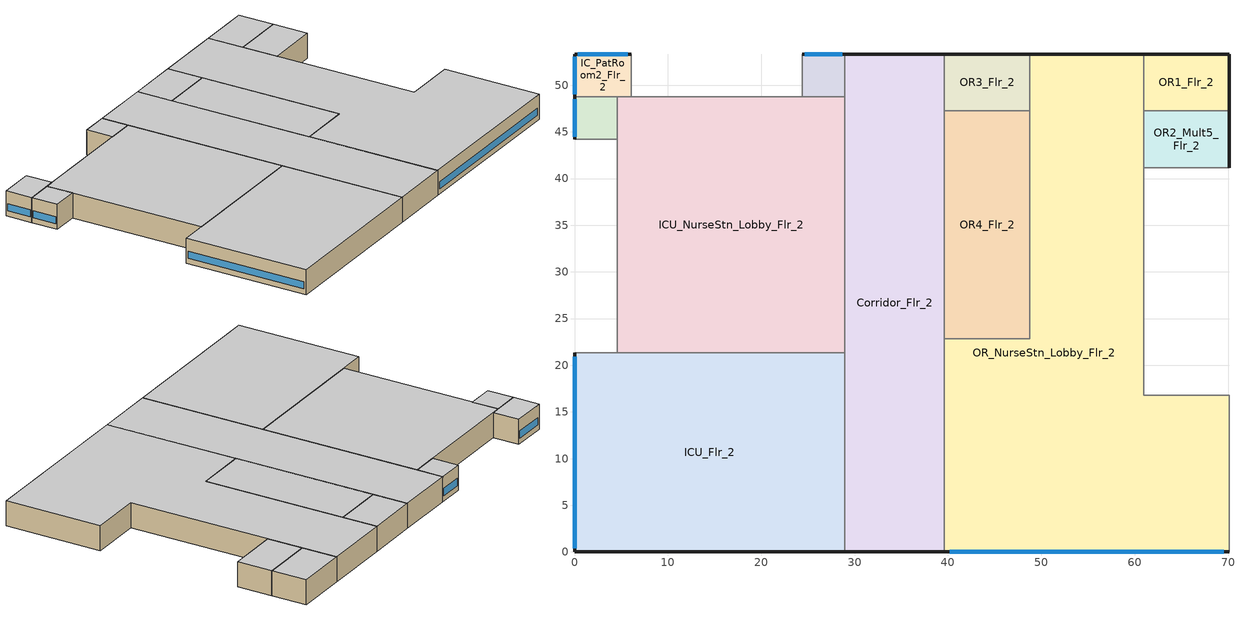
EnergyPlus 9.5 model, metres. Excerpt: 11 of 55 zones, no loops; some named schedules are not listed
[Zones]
OR1_Flr_2
 floor adiabatic (int_slab_floor): 70.1,53.34 70.1,47.24 60.96,47.24 60.96,53.34 z4.27
 wall outside (nonres_ext_wall): 70.1,47.24 70.1,53.34 60.96,53.34 z4.27:8.54
 wall adiabatic (int_wall): 60.96,53.34 60.96,47.24 70.1,47.24 z4.27:8.54
 ceiling adiabatic (int_slab_ceiling): 60.96,53.34 60.96,47.24 70.1,47.24 70.1,53.34 z8.54
OR2_Mult5_Flr_2
 floor adiabatic (int_slab_floor): 70.1,47.24 70.1,41.15 60.96,41.15 60.96,47.24 z4.27
 wall outside (nonres_ext_wall): 70.1,41.15 70.1,47.24 z4.27:8.54
 wall adiabatic (int_wall): 70.1,47.24 60.96,47.24 60.96,41.15 70.1,41.15 z4.27:8.54
 ceiling adiabatic (int_slab_ceiling): 60.96,47.24 60.96,41.15 70.1,41.15 70.1,47.24 z8.54
OR3_Flr_2
 floor adiabatic (int_slab_floor): 48.77,53.34 48.77,47.24 39.62,47.24 39.62,53.34 z4.27
 wall outside (nonres_ext_wall): 48.77,53.34 39.62,53.34 z4.27:8.54
 wall adiabatic (int_wall): 39.62,53.34 39.62,47.24 48.77,47.24 48.77,53.34 z4.27:8.54
 ceiling adiabatic (int_slab_ceiling): 39.62,53.34 39.62,47.24 48.77,47.24 48.77,53.34 z8.54
OR4_Flr_2
 floor adiabatic (int_slab_floor): 48.77,47.24 48.77,22.86 39.62,22.86 39.62,47.24 z4.27
 wall adiabatic (int_wall): 48.77,47.24 39.62,47.24 39.62,22.86 48.77,22.86 48.77,47.24 z4.27:8.54
 ceiling adiabatic (int_slab_ceiling): 39.62,47.24 39.62,22.86 48.77,22.86 48.77,47.24 z8.54
IC_PatRoom1_Mult5_Flr_2
 floor adiabatic (int_slab_floor): 28.96,53.34 28.96,48.77 24.38,48.77 24.38,53.34 z4.27
 wall outside (nonres_ext_wall): 28.96,53.34 24.38,53.34 z4.27:8.54
 wall adiabatic (int_wall): 24.38,53.34 24.38,48.77 28.96,48.77 28.96,53.34 z4.27:8.54
 window (Window_U_0.40_SHGC_0.38): 28.68,53.34 24.66,53.34 z5.18:6.4
 ceiling adiabatic (int_slab_ceiling): 24.38,53.34 24.38,48.77 28.96,48.77 28.96,53.34 z8.54
IC_PatRoom2_Flr_2
 floor adiabatic (int_slab_floor): 6.1,53.34 6.1,48.77 0,48.77 0,53.34 z4.27
 wall outside (nonres_ext_wall): 6.1,53.34 0,53.34 0,48.77 z4.27:8.54
 wall adiabatic (int_wall): 0,48.77 6.1,48.77 6.1,53.34 z4.27:8.54
 window (Window_U_0.40_SHGC_0.38): 5.73,53.34 0.37,53.34 / 0,53.07 0,49.04 z5.18:6.4
 ceiling adiabatic (int_slab_ceiling): 0,53.34 0,48.77 6.1,48.77 6.1,53.34 z8.54
IC_PatRoom3_Mult6_Flr_2
 floor adiabatic (int_slab_floor): 4.57,48.77 4.57,44.2 0,44.2 0,48.77 z4.27
 wall outside (nonres_ext_wall): 0,48.77 0,44.2 z4.27:8.54
 wall adiabatic (int_wall): 0,44.2 4.57,44.2 4.57,48.77 0,48.77 z4.27:8.54
 window (Window_U_0.40_SHGC_0.38): 0,48.49 0,44.47 z5.18:6.4
 ceiling adiabatic (int_slab_ceiling): 0,48.77 0,44.2 4.57,44.2 4.57,48.77 z8.54
ICU_Flr_2
 floor adiabatic (int_slab_floor): 28.96,21.34 28.96,0 0,0 0,21.34 z4.27
 wall outside (nonres_ext_wall): 0,21.34 0,0 28.96,0 z4.27:8.54
 wall adiabatic (int_wall): 28.96,0 28.96,21.34 0,21.34 z4.27:8.54
 window (Window_U_0.40_SHGC_0.38): 0,20.94 0,0.4 z5.18:6.4
 ceiling adiabatic (int_slab_ceiling): 0,21.34 0,0 28.96,0 28.96,21.34 z8.54
ICU_NurseStn_Lobby_Flr_2
 floor adiabatic (int_slab_floor): 4.57,21.34 4.57,48.77 28.96,48.77 28.96,21.34 z4.27
 wall adiabatic (int_wall): 28.96,48.77 4.57,48.77 4.57,21.34 28.96,21.34 28.96,48.77 z4.27:8.54
 ceiling adiabatic (int_slab_ceiling): 4.57,21.34 28.96,21.34 28.96,48.77 4.57,48.77 z8.54
Corridor_Flr_2
 floor adiabatic (int_slab_floor): 39.62,53.34 39.62,0 28.96,0 28.96,53.34 z4.27
 wall outside (nonres_ext_wall): 39.62,53.34 28.96,53.34 / 28.96,0 39.62,0 z4.27:8.54
 wall adiabatic (int_wall): 39.62,0 39.62,53.34 / 28.96,53.34 28.96,0 z4.27:8.54
 ceiling adiabatic (int_slab_ceiling): 28.96,53.34 28.96,0 39.62,0 39.62,53.34 z8.54
OR_NurseStn_Lobby_Flr_2
 floor adiabatic (int_slab_floor): 39.62,0 39.62,22.86 48.77,22.86 48.77,53.34 60.96,53.34 60.96,16.76 70.1,16.76 70.1,0 z4.27
 wall outside (nonres_ext_wall): 60.96,53.34 48.77,53.34 / 39.62,0 70.1,0 z4.27:8.54
 wall adiabatic (int_wall): 48.77,53.34 48.77,22.86 39.62,22.86 39.62,0 / 70.1,0 70.1,16.76 60.96,16.76 60.96,53.34 z4.27:8.54
 window (Window_U_0.42_SHGC_0.40): 40.2,0 69.53,0 z5.18:6.4
 ceiling adiabatic (int_slab_ceiling): 39.62,0 70.1,0 70.1,16.76 60.96,16.76 60.96,53.34 48.77,53.34 48.77,22.86 39.62,22.86 z8.54
[Building]
Hospital: North Axis {deg}=-90; Terrain=City; Loads Convergence Tolerance Value {W}=0.04; Temperature Convergence Tolerance Value {deltaC}=0.2; Solar Distribution=FullInteriorAndExterior; Maximum Number of Warmup Days=25; Minimum Number of Warmup Days=6
[Site:Location]
Denver-Aurora-Buckley.AFB_CO_USA WMO=724695: Latitude {deg}=39.72; Longitude {deg}=-104.75; Time Zone {hr}=-7; Elevation {m}=1726
[SizingPeriod:DesignDay] Day of Month=21; Dry-Bulb Temperature Range Modifier Type=DefaultMultipliers; Humidity Condition Type=Wetbulb; Barometric Pressure {Pa}=82237; Rain Indicator=No; Snow Indicator=No; Daylight Saving Time Indicator=No
Name | Month | Day Type | Maximum Dry-Bulb Temperature {C} | Daily Dry-Bulb Temperature Range {deltaC} | Wetbulb or DewPoint at Maximum Dry-Bulb {C} | Wind Speed {m/s} | Wind Direction {deg} | Solar Model Indicator | Sky Clearness | ASHRAE Clear Sky Optical Depth for Beam Irradiance (taub) | ASHRAE Clear Sky Optical Depth for Diffuse Irradiance (taud)
Denver-Aurora-Buckley.AFB_CO_USA Ann Htg 99.6% Condns DB | 12 | WinterDesignDay | -17.9 | 0 | -17.9 | 2.5 | 180 | ASHRAEClearSky | 0
Denver-Aurora-Buckley.AFB_CO_USA Ann Clg .4% Condns DB=>MWB | 7 | SummerDesignDay | 33.9 | 14.8 | 15 | 3.6 | 30 | ASHRAETau |  | 0.423 | 2.02
[Site:WaterMainsTemperature]
Calculation Method=Correlation; Annual Average Outdoor Air Temperature {C}=9.95; Maximum Difference In Monthly Average Outdoor Air Temperatures {deltaC}=23.7
[Material:NoMass] Thermal Absorptance=0.9; Solar Absorptance=0.7
Name | Roughness | Thermal Resistance {m2-K/W} | Visible Absorptance
CP02 CARPET PAD | VeryRough | 0.21648 | 0.8
Nonres_Exterior_Wall_Insulation | MediumSmooth | 1.63975 | 0.7
[Construction]
InteriorFurnishings: Std Wood 6inch
int_wall: G01 13mm gypsum board, G01 13mm gypsum board
int_slab_floor: 100mm Normalweight concrete floor, CP02 CARPET PAD
int_slab_ceiling: CP02 CARPET PAD, 100mm Normalweight concrete floor
nonres_ext_wall: 200mm Normalweight concrete wall, Nonres_Exterior_Wall_Insulation, G01 13mm gypsum board
Window_U_0.42_SHGC_0.40: LoE TINT 6MM, AIR 6MM, CLEAR 6MM
[CONSTRUCTION]
Window_U_0.40_SHGC_0.38: Glass_8652_LayerAvg, Gap_1_W_0_0127, Glass_102_LayerAvg
[Material]
Name | Roughness | Thickness {m} | Conductivity {W/m-K} | Density {kg/m3} | Specific Heat {J/kg-K} | Thermal Absorptance | Solar Absorptance | Visible Absorptance
Std Wood 6inch | MediumSmooth | 0.15 | 0.12 | 540 | 1210 | 0.9 | 0.7 | 0.7
G01 13mm gypsum board | Smooth | 0.0127 | 0.16 | 800 | 1090 | 0.9 | 0.7 | 0.5
200mm Normalweight concrete wall | MediumRough | 0.2032 | 2.31 | 2322 | 832
100mm Normalweight concrete floor | MediumRough | 0.1016 | 2.31 | 2322 | 832
[WindowMaterial:Glazing] Optical Data Type=SpectralAverage; Infrared Transmittance at Normal Incidence=0
Name | Thickness {m} | Solar Transmittance at Normal Incidence | Front Side Solar Reflectance at Normal Incidence | Back Side Solar Reflectance at Normal Incidence | Visible Transmittance at Normal Incidence | Front Side Visible Reflectance at Normal Incidence | Back Side Visible Reflectance at Normal Incidence | Front Side Infrared Hemispherical Emissivity | Back Side Infrared Hemispherical Emissivity | Conductivity {W/m-K}
CLEAR 6MM | 0.006 | 0.775 | 0.071 | 0.071 | 0.881 | 0.08 | 0.08 | 0.84 | 0.84 | 0.9
LoE TINT 6MM | .006 | .36 | .093 | .2 | .5 | .035 | .054 | .84 | .1 | .9
Glass_102_LayerAvg | 0.003048 | 0.833848 | 0.0747638 | 0.0748545 | 0.89926 | 0.082563 | 0.082564 | 0.84 | 0.84 | 1
Glass_8652_LayerAvg | 0.003059 | 0.343691 | 0.298987 | 0.462105 | 0.487937 | 0.209449 | 0.306829 | 0.84 | 0.39 | 0.962
[WindowMaterial:Gas] Gas Type=Air
Name | Thickness {m}
AIR 6MM | 0.0063
Gap_1_W_0_0127 | 0.0127
[SurfaceProperty:OtherSideCoefficients] Combined Convective/Radiative Film Coefficient {W/m2-K}=0; Constant Temperature {C}=1; Constant Temperature Coefficient=1; External Dry-Bulb Temperature Coefficient=0; Ground Temperature Coefficient=0; Wind Speed Coefficient=0; Zone Air Temperature Coefficient=0; Sinusoidal Variation of Constant Temperature Coefficient=No; Period of Sinusoidal Variation {hr}=24
Name | Constant Temperature Schedule
surfPropOthSdCoefBasementAvgWall | scheduleOSCBasementWallSurfaceTemp
surfPropOthSdCoefBasementAvgFloor | scheduleOSCBasementFloorTemp
surfPropOthSdCoefBasementUpperWall | scheduleOSCBasementUpperWallTemp
surfPropOthSdCoefBasementLowerWall | scheduleOSCBasementLowerWallTemp
[Zone] Type=1; Ceiling Height {m}=4.2683; Floor Area {m2}=autocalculate; Part of Total Floor Area=YES
Name | Multiplier | Volume {m3}
OR1_Flr_2; OR3_Flr_2 | 1 | 237.91
OR2_Mult5_Flr_2 | 5 | 237.91
OR4_Flr_2 | 1 | 951.7
IC_PatRoom1_Mult5_Flr_2 | 5 | 89.21
IC_PatRoom2_Flr_2 | 1 | 118.96
IC_PatRoom3_Mult6_Flr_2 | 6 | 89.21
ICU_Flr_2 | 1 | 2637.63
ICU_NurseStn_Lobby_Flr_2 | 1 | 2854.51
Corridor_Flr_2 | 1 | 2428.79
OR_NurseStn_Lobby_Flr_2 | 1 | 4322.24
[InternalMass] Construction=InteriorFurnishings
Name | Zone or ZoneList | Surface Area {m2}
OR1_Flr_2_InternalMass_1 | OR1_Flr_2 | 111.4836
OR2_Mult5_Flr_2_InternalMass_1 | OR2_Mult5_Flr_2 | 111.4836
OR3_Flr_2_InternalMass_1 | OR3_Flr_2 | 111.4836
OR4_Flr_2_InternalMass_1 | OR4_Flr_2 | 445.9346
IC_PatRoom1_Mult5_Flr_2_InternalMass_1 | IC_PatRoom1_Mult5_Flr_2 | 41.8064
IC_PatRoom2_Flr_2_InternalMass_1 | IC_PatRoom2_Flr_2 | 55.7418
IC_PatRoom3_Mult6_Flr_2_InternalMass_1 | IC_PatRoom3_Mult6_Flr_2 | 41.8064
ICU_Flr_2_InternalMass_1 | ICU_Flr_2 | 1235.93
ICU_NurseStn_Lobby_Flr_2_InternalMass_1 | ICU_NurseStn_Lobby_Flr_2 | 1337.54
Corridor_Flr_2_InternalMass_1 | Corridor_Flr_2 | 1138.06
OR_NurseStn_Lobby_Flr_2_InternalMass_1 | OR_NurseStn_Lobby_Flr_2 | 2025.29
[People] Number of People Calculation Method=People; Fraction Radiant=0.3; Sensible Heat Fraction=AUTOCALCULATE; Activity Level Schedule=ACTIVITY_SCH; Enable ASHRAE 55 Comfort Warnings=No; Mean Radiant Temperature Calculation Type=ZoneAveraged; Work Efficiency Schedule=WORK_EFF_SCH; Clothing Insulation Calculation Method=ClothingInsulationSchedule; Clothing Insulation Schedule=CLOTHING_SCH; Air Velocity Schedule=AIR_VELO_SCH; Thermal Comfort Model 1 Type=FANGER
Name | Zone or ZoneList | Number of People Schedule | Number of People
OR1_Flr_2 | OR1_Flr_2 | BLDG_OCC_SCH | 2.9988
OR2_Mult5_Flr_2 | OR2_Mult5_Flr_2 | BLDG_OCC_SCH | 2.9988
OR3_Flr_2 | OR3_Flr_2 | BLDG_OCC_SCH | 2.9988
OR4_Flr_2 | OR4_Flr_2 | BLDG_OCC_SCH | 11.9956
IC_PatRoom1_Mult5_Flr_2 | IC_PatRoom1_Mult5_Flr_2 | BLDG_OCC_EXTD_SCH | 1.1244
IC_PatRoom2_Flr_2 | IC_PatRoom2_Flr_2 | BLDG_OCC_EXTD_SCH | 1.4994
IC_PatRoom3_Mult6_Flr_2 | IC_PatRoom3_Mult6_Flr_2 | BLDG_OCC_EXTD_SCH | 1.1244
ICU_Flr_2 | ICU_Flr_2 | BLDG_OCC_EXTD_SCH | 33.2462
ICU_NurseStn_Lobby_Flr_2 | ICU_NurseStn_Lobby_Flr_2 | BLDG_OCC_EXTD_SCH | 9.5946
Corridor_Flr_2 | Corridor_Flr_2 | BLDG_OCC_EXTD_SCH | 6.1228
OR_NurseStn_Lobby_Flr_2 | OR_NurseStn_Lobby_Flr_2 | BLDG_OCC_EXTD_SCH | 14.528
[Lights] Design Level Calculation Method=Watts/Area; Return Air Fraction=0; Fraction Radiant=0.7; Fraction Visible=0.2; Fraction Replaceable=1; Return Air Fraction Calculated from Plenum Temperature=No
Name | Zone or ZoneList | Schedule | Watts per Zone Floor Area {W/m2}
OR1_Flr_2_Lights | OR1_Flr_2 | BLDG_LIGHT_SCH | 23.3577
OR2_Mult5_Flr_2_Lights | OR2_Mult5_Flr_2 | BLDG_LIGHT_SCH | 23.3577
OR3_Flr_2_Lights | OR3_Flr_2 | BLDG_LIGHT_SCH | 23.3577
OR4_Flr_2_Lights | OR4_Flr_2 | BLDG_LIGHT_SCH | 23.3577
IC_PatRoom1_Mult5_Flr_2_Lights | IC_PatRoom1_Mult5_Flr_2 | BLDG_LIGHT_EXTD_SCH | 11.0868
IC_PatRoom2_Flr_2_Lights | IC_PatRoom2_Flr_2 | BLDG_LIGHT_EXTD_SCH | 11.0868
IC_PatRoom3_Mult6_Flr_2_Lights | IC_PatRoom3_Mult6_Flr_2 | BLDG_LIGHT_EXTD_SCH | 11.0868
ICU_Flr_2_Lights | ICU_Flr_2 | BLDG_LIGHT_EXTD_SCH | 11.0868
ICU_NurseStn_Lobby_Flr_2_Lights | ICU_NurseStn_Lobby_Flr_2 | BLDG_LIGHT_EXTD_SCH | 8.71877
Corridor_Flr_2_Lights | Corridor_Flr_2 | BLDG_LIGHT_CORRIDOR_SCH | 9.9028
OR_NurseStn_Lobby_Flr_2_Lights | OR_NurseStn_Lobby_Flr_2 | BLDG_LIGHT_NURSEFLR234_SCH | 9.94585
[ElectricEquipment] Design Level Calculation Method=EquipmentLevel; Fraction Latent=0; Fraction Radiant=0.5; Fraction Lost=0
Name | Zone or ZoneList | Schedule | Design Level {W}
OR1_Flr_2_MiscPlug_Equip | OR1_Flr_2 | BLDG_EQUIP_SCH | 2399.13
OR2_Mult5_Flr_2_MiscPlug_Equip | OR2_Mult5_Flr_2 | BLDG_EQUIP_SCH | 2399.13
OR3_Flr_2_MiscPlug_Equip | OR3_Flr_2 | BLDG_EQUIP_SCH | 2399.13
OR4_Flr_2_MiscPlug_Equip | OR4_Flr_2 | BLDG_EQUIP_SCH | 9596.51
IC_PatRoom1_Mult5_Flr_2_MiscPlug_Equip | IC_PatRoom1_Mult5_Flr_2 | BLDG_EQUIP_EXTD_SCH | 674.7548
IC_PatRoom2_Flr_2_MiscPlug_Equip | IC_PatRoom2_Flr_2 | BLDG_EQUIP_EXTD_SCH | 899.673
IC_PatRoom3_Mult6_Flr_2_MiscPlug_Equip | IC_PatRoom3_Mult6_Flr_2 | BLDG_EQUIP_EXTD_SCH | 674.7548
ICU_Flr_2_MiscPlug_Equip | ICU_Flr_2 | BLDG_EQUIP_EXTD_SCH | 19947.9
ICU_NurseStn_Lobby_Flr_2_MiscPlug_Equip | ICU_NurseStn_Lobby_Flr_2 | BLDG_EQUIP_EXTD_SCH | 14391.9
OR_NurseStn_Lobby_Flr_2_MiscPlug_Equip | OR_NurseStn_Lobby_Flr_2 | BLDG_EQUIP_EXTD_SCH | 11331.5
[Exterior:FuelEquipment] Fuel Use Type=Electricity
Name | Schedule | Design Level {W}
Elevators | BLDG_ELEVATORS | 162963
Elevators_Lights_Fan | ELEV_LIGHT_FAN_SCH_ADD_DF | 501
[Exterior:Lights]
Exterior_Lights: Schedule=Exterior_Lgt_ALWAYS_ON; Design Level {W}=9863; Control Option=AstronomicalClock
[ZoneInfiltration:DesignFlowRate] Schedule=INFIL_SCH_PNNL; Design Flow Rate Calculation Method=Flow/ExteriorArea; Flow per Exterior Surface Area {m3/s-m2}=0.00056896; Constant Term Coefficient=0; Temperature Term Coefficient=0; Velocity Term Coefficient=0.224; Velocity Squared Term Coefficient=0
Name | Zone or ZoneList
OR1_Flr_2_Infiltration | OR1_Flr_2
OR2_Mult5_Flr_2_Infiltration | OR2_Mult5_Flr_2
OR3_Flr_2_Infiltration | OR3_Flr_2
OR4_Flr_2_Infiltration | OR4_Flr_2
IC_PatRoom1_Mult5_Flr_2_Infiltration | IC_PatRoom1_Mult5_Flr_2
IC_PatRoom2_Flr_2_Infiltration | IC_PatRoom2_Flr_2
IC_PatRoom3_Mult6_Flr_2_Infiltration | IC_PatRoom3_Mult6_Flr_2
ICU_Flr_2_Infiltration | ICU_Flr_2
ICU_NurseStn_Lobby_Flr_2_Infiltration | ICU_NurseStn_Lobby_Flr_2
Corridor_Flr_2_Infiltration | Corridor_Flr_2
OR_NurseStn_Lobby_Flr_2_Infiltration | OR_NurseStn_Lobby_Flr_2
[EnergyManagementSystem:ProgramCallingManager]
Transformer_Load_Prog_Manager: AfterPredictorAfterHVACManagers; Transformer_Load_Prog
ChangeTowerFlow_Manager: InsideHVACSystemIterationLoop; ChangTowerFlow
BoilerParManager: BeginNewEnvironment; SetBoilerPar
BoilerCurveManager: InsideHVACSystemIterationLoop; SetBoilerCurve
PlantPump_EMS_Program Manager: InsideHVACSystemIterationLoop; PlantPump_EMS_Program
[EnergyManagementSystem:Program]
Patrms_Main: IF Patrms_Humidifier_Status > 0; SET Patrms_ExtraElecHeatC_Status = 1; SET Patrms_ExtraElecHeatC_SP = Patrms_AfterHumidifier_Temp + 0.36; ELSE; SET Patrms_ExtraElecHeatC_Status = 0; SET Patrms_ExtraElecHeatC_SP = NULL; ENDIF; IF T_OA < 10 && Patrms_HeatC_Status >0; SET HeatGain = 0 * (Patrms_FanDesignMass/1.2) *2118; SET FlowRate = (Patrms_FanMassFlow/1.2)*2118; SET Patrms_PreheatDeltaT = HeatGain/(1.08*FlowRate); SET Patrms_ExtraWaterHeatC_Status = 1; SET Patrms_ExtraWaterHeatC_SP = Patrms_AfterElecHeatC_Temp + Patrms_PreheatDeltaT; ELSE; SET Patrms_ExtraWaterHeatC_Status = 0; SET Patrms_ExtraWaterHeatC_SP = NULL; ENDIF
ER_Main: IF ER_Humidifier_Status > 0; SET ER_ExtraElecHeatC_Status = 1; SET ER_ExtraElecHeatC_SP = ER_AfterHumidifier_Temp + 0.36; ELSE; SET ER_ExtraElecHeatC_Status = 0; SET ER_ExtraElecHeatC_SP = NULL; ENDIF; IF T_OA < 10 && ER_HeatC_Status >0; SET HeatGain = 0 * (ER_FanDesignMass/1.2) *2118; SET FlowRate = (ER_FanMassFlow/1.2)*2118; SET ER_PreheatDeltaT = HeatGain/(1.08*FlowRate); SET ER_ExtraWaterHeatC_Status = 1; SET ER_ExtraWaterHeatC_SP = ER_AfterElecHeatC_Temp + ER_PreheatDeltaT; ELSE; SET ER_ExtraWaterHeatC_Status = 0; SET ER_ExtraWaterHeatC_SP = NULL; ENDIF
OR_Main: IF OR_Humidifier_Status > 0; SET OR_ExtraElecHeatC_Status = 1; SET OR_ExtraElecHeatC_SP = OR_AfterHumidifier_Temp + 0.36; ELSE; SET OR_ExtraElecHeatC_Status = 0; SET OR_ExtraElecHeatC_SP = NULL; ENDIF; IF T_OA < 10 && OR_HeatC_Status >0; SET HeatGain = 0 * (OR_FanDesignMass/1.2) *2118; SET FlowRate = (OR_FanMassFlow/1.2)*2118; SET OR_PreheatDeltaT = HeatGain/(1.08*FlowRate); SET OR_ExtraWaterHeatC_Status = 1; SET OR_ExtraWaterHeatC_SP = OR_AfterElecHeatC_Temp + OR_PreheatDeltaT; ELSE; SET OR_ExtraWaterHeatC_Status = 0; SET OR_ExtraWaterHeatC_SP = NULL; ENDIF
ICU_Main: IF ICU_Humidifier_Status > 0; SET ICU_ExtraElecHeatC_Status = 1; SET ICU_ExtraElecHeatC_SP = ICU_AfterHumidifier_Temp + 0.36; ELSE; SET ICU_ExtraElecHeatC_Status = 0; SET ICU_ExtraElecHeatC_SP = NULL; ENDIF; IF T_OA < 10 && ICU_HeatC_Status >0; SET HeatGain = 0 * (ICU_FanDesignMass/1.2) *2118; SET FlowRate = (ICU_FanMassFlow/1.2)*2118; SET ICU_PreheatDeltaT = HeatGain/(1.08*FlowRate); SET ICU_ExtraWaterHeatC_Status = 1; SET ICU_ExtraWaterHeatC_SP = ICU_AfterElecHeatC_Temp + ICU_PreheatDeltaT; ELSE; SET ICU_ExtraWaterHeatC_Status = 0; SET ICU_ExtraWaterHeatC_SP = NULL; ENDIF
LABS_Main: IF LABS_Humidifier_Status > 0; SET LABS_ExtraElecHeatC_Status = 1; SET LABS_ExtraElecHeatC_SP = LABS_AfterHumidifier_Temp + 0.36; ELSE; SET LABS_ExtraElecHeatC_Status = 0; SET LABS_ExtraElecHeatC_SP = NULL; ENDIF; IF T_OA < 10 && LABS_HeatC_Status >0; SET HeatGain = 0 * (LABS_FanDesignMass/1.2) *2118; SET FlowRate = (LABS_FanMassFlow/1.2)*2118; SET LABS_PreheatDeltaT = HeatGain/(1.08*FlowRate); SET LABS_ExtraWaterHeatC_Status = 1; SET LABS_ExtraWaterHeatC_SP = LABS_AfterElecHeatC_Temp + LABS_PreheatDeltaT; ELSE; SET LABS_ExtraWaterHeatC_Status = 0; SET LABS_ExtraWaterHeatC_SP = NULL; ENDIF
Transformer_Load_Prog: SET Wired_LTG = Facility_Int_LTG*0.022
ChangTowerFlow: IF Chiller1_Status > 0 && Chiller2_Status == 0 && SensedCurveInput > 0.2; IF (0.5 * SensedCurveInput) > 0.2; SET AirInput = 0.5 * SensedCurveInput; ELSE; SET AirInput = 0.2; ENDIF; SET TowerCurveOutput =  2* (AirInput^3); ELSE; SET TowerCurveOutput = SensedCurveValue; ENDIF
SetBoilerPar: SET CapRated =  1546341.78; SET EtRated =  0.8125; SET CapRated = (CapRated *3.412)/1000; SET SkinLossRate = 0.02; SET BoilerType = 1; IF BoilerType  == 1; IF CapRated >10000; SET PLRx = 0.2; ELSEIF CapRated >5000; SET PLRx = 0.25; ELSEIF CapRated >1000; SET PLRx = 0.33; ELSE; SET BoilerType = 2; SET PLRx = 0.2; ENDIF; ELSE; SET PLRx = 0.2; ENDIF; IF BoilerType == 1; SET CurveX = 0.975 + 0.305 * PLRx - 0.527 * (PLRx^2) + 0.249 * (PLRx^3); ELSE; SET CurveX = 0.907 + 0.320 * PLRx - 0.420 * (PLRx^2) + 0.193 * (PLRx^3); ENDIF; SET LoadX = CapRated * PLRx; SET Etx = CurveX * EtRated; SET InputEx = LoadX/Etx; SET SkinEx = CapRated * SkinLossRate; SET Ecx = (LoadX + SkinEx)/InputEx
SetBoilerCurve: IF BoilerPLR >= PLRx; IF BoilerType == 1; SET BoilerCurve = 0.975 + 0.305*BoilerPLR - 0.527*(BoilerPLR^2) + 0.249*(BoilerPLR^3); ELSE; SET BoilerCurve = 0.907 + 0.320*BoilerPLR - 0.420*(BoilerPLR^2) + 0.193*(BoilerPLR^3); ENDIF; ELSE; IF BoilerPLR == 0; SET BoilerCurve = NULL; ELSE; IF BoilerPLR <0.05; SET BoilerCurve = (0.05/(0.05 + SkinLossRate)) * (Ecx/EtRated); ELSE; SET BoilerCurve = (BoilerPLR/(BoilerPLR + SkinLossRate)) * (Ecx/EtRated); ENDIF; ENDIF; ENDIF
PlantPump_EMS_Program: IF ChillerPlantDemandLoad < 630280.33; SET Chiller2PumpStatus = 0; SET Chiller2Status = 0; SET Chiller2PumpFlow = 0; ELSE; SET Chiller2PumpStatus = 1; SET Chiller2Status = 1; SET Chiller2PumpFlow = Chiller2PumpDesignFlow; ENDIF
[EnergyManagementSystem:GlobalVariable]
Patrms_PreheatDeltaT
ER_PreheatDeltaT
OR_PreheatDeltaT
ICU_PreheatDeltaT
LABS_PreheatDeltaT
Wired_LTG
